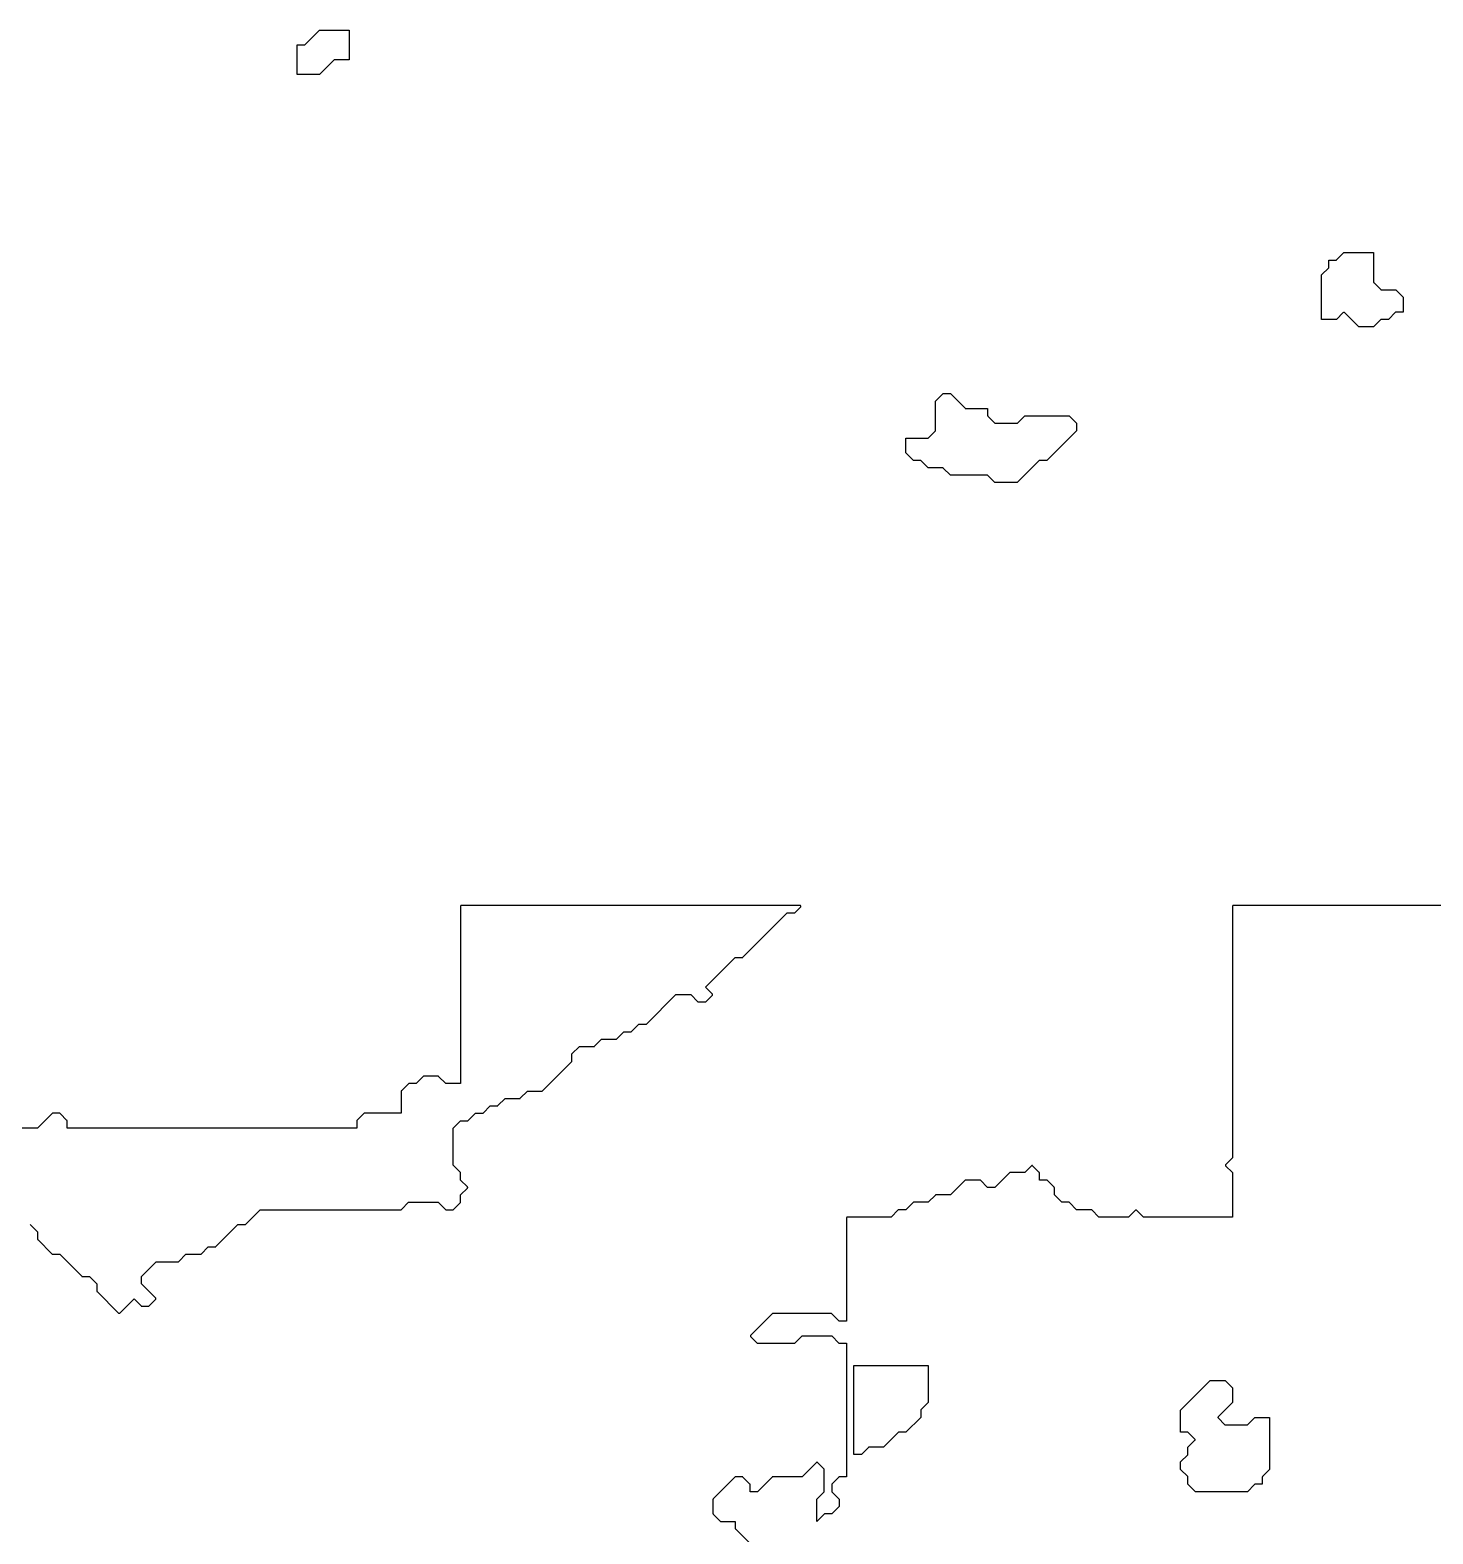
# Model space of a CAD drawing. Header units: metres. Extents: x 0 to 799, y 1 to 1100.
# Drawn here: x 421 to 610, y 224.3 to 427 of the extents above; entities that cross this region are included whole.
import ezdxf

# ---------------------------------------------------------------- set-up
doc = ezdxf.new("R2010")
doc.units = ezdxf.units.M
doc.layers.add('forest', color=7, linetype='Continuous')
doc.layers.add('forestfragmentation', color=7, linetype='Continuous')

msp = doc.modelspace()

# ---------------------------------------------------------------- linework, layer by layer
at = {"layer": 'forest', "color": 190}
for points in [[(421, 266), (421, 266), (422, 265), (422, 265), (422, 265), (422, 264.04), (422, 264.03), (422, 264.02), (422, 264.01), (422.01, 264), (422.01, 263.99), (422.02, 263.99), (422.02, 263.98), (422.03, 263.97), (423.97, 262.03), (423.98, 262.02), (423.99, 262.02), (423.99, 262.01), (424, 262.01), (424.01, 262), (424.02, 262), (424.03, 262), (424.04, 262), (425, 262), (425, 262), (425, 262), (427.97, 259.03), (427.98, 259.02), (427.99, 259.02), (427.99, 259.01), (428, 259.01), (428.01, 259), (428.02, 259), (428.03, 259), (428.04, 259), (429, 259), (429, 259), (429, 259), (430, 258), (430, 258), (430, 258), (430, 257.04), (430, 257.03), (430, 257.02), (430, 257.01), (430.01, 257), (430.01, 256.99), (430.02, 256.99), (430.02, 256.98), (430.03, 256.97), (432.93, 254.07), (432.94, 254.06), (432.94, 254.06), (432.95, 254.05), (432.96, 254.05), (432.97, 254.05), (432.98, 254.04), (432.99, 254.04), (433, 254.04), (433.01, 254.04), (433.02, 254.04), (433.03, 254.05), (433.04, 254.05), (433.05, 254.05), (433.06, 254.06), (433.06, 254.06), (433.07, 254.07), (435, 256), (435, 256), (435, 256), (435.97, 255.03), (435.98, 255.02), (435.99, 255.02), (435.99, 255.01), (436, 255.01), (436.01, 255), (436.02, 255), (436.03, 255), (436.04, 255), (436.96, 255), (436.97, 255), (436.98, 255), (436.99, 255), (437, 255.01), (437.01, 255.01), (437.01, 255.02), (437.02, 255.02), (437.03, 255.03), (437.93, 255.93), (437.94, 255.94), (437.94, 255.94), (437.95, 255.95), (437.95, 255.96), (437.95, 255.97), (437.96, 255.98), (437.96, 255.99), (437.96, 256), (437.96, 256.01), (437.96, 256.02), (437.95, 256.03), (437.95, 256.04), (437.95, 256.05), (437.94, 256.06), (437.94, 256.06), (437.93, 256.07), (436, 258), (436, 258), (436, 258), (436, 259), (436, 259), (436, 259), (438, 261), (438, 261), (438, 261), (440.96, 261), (440.97, 261), (440.98, 261), (440.99, 261), (441, 261.01), (441.01, 261.01), (441.01, 261.02), (441.02, 261.02), (441.03, 261.03), (442, 262), (442, 262), (442, 262), (443.96, 262), (443.97, 262), (443.98, 262), (443.99, 262), (444, 262.01), (444.01, 262.01), (444.01, 262.02), (444.02, 262.02), (444.03, 262.03), (445, 263), (445, 263), (445, 263), (445.96, 263), (445.97, 263), (445.98, 263), (445.99, 263), (446, 263.01), (446.01, 263.01), (446.01, 263.02), (446.02, 263.02), (446.03, 263.03), (449, 266), (449, 266), (449, 266), (449.96, 266), (449.97, 266), (449.98, 266), (449.99, 266), (450, 266.01), (450.01, 266.01), (450.01, 266.02), (450.02, 266.02), (450.03, 266.03), (452, 268), (452, 268), (452, 268), (470.96, 268), (470.97, 268), (470.98, 268), (470.99, 268), (471, 268.01), (471.01, 268.01), (471.01, 268.02), (471.02, 268.02), (471.03, 268.03), (472, 269), (472, 269), (472, 269), (476, 269), (476, 269), (476, 269), (476.97, 268.03), (476.98, 268.02), (476.99, 268.02), (476.99, 268.01), (477, 268.01), (477.01, 268), (477.02, 268), (477.03, 268), (477.04, 268), (477.96, 268), (477.97, 268), (477.98, 268), (477.99, 268), (478, 268.01), (478.01, 268.01), (478.01, 268.02), (478.02, 268.02), (478.03, 268.03), (478.97, 268.97), (478.98, 268.98), (478.98, 268.99), (478.99, 268.99), (478.99, 269), (479, 269.01), (479, 269.02), (479, 269.03), (479, 269.04), (479, 270), (479, 270), (479, 270), (479.93, 270.93), (479.94, 270.94), (479.94, 270.94), (479.95, 270.95), (479.95, 270.96), (479.95, 270.97), (479.96, 270.98), (479.96, 270.99), (479.96, 271), (479.96, 271.01), (479.96, 271.02), (479.95, 271.03), (479.95, 271.04), (479.95, 271.05), (479.94, 271.06), (479.94, 271.06), (479.93, 271.07), (479, 272), (479, 272), (479, 272), (479, 272.96), (479, 272.97), (479, 272.98), (479, 272.99), (478.99, 273), (478.99, 273.01), (478.98, 273.01), (478.98, 273.02), (478.97, 273.03), (478, 274), (478, 274), (478, 274), (478, 279), (478, 279), (478, 279), (479, 280), (479, 280), (479, 280), (479.96, 280), (479.97, 280), (479.98, 280), (479.99, 280), (480, 280.01), (480.01, 280.01), (480.01, 280.02), (480.02, 280.02), (480.03, 280.03), (481, 281), (481, 281), (481, 281), (481.96, 281), (481.97, 281), (481.98, 281), (481.99, 281), (482, 281.01), (482.01, 281.01), (482.01, 281.02), (482.02, 281.02), (482.03, 281.03), (483, 282), (483, 282), (483, 282), (483.96, 282), (483.97, 282), (483.98, 282), (483.99, 282), (484, 282.01), (484.01, 282.01), (484.01, 282.02), (484.02, 282.02), (484.03, 282.03), (485, 283), (485, 283), (485, 283), (486.96, 283), (486.97, 283), (486.98, 283), (486.99, 283), (487, 283.01), (487.01, 283.01), (487.01, 283.02), (487.02, 283.02), (487.03, 283.03), (488, 284), (488, 284), (488, 284), (489.96, 284), (489.97, 284), (489.98, 284), (489.99, 284), (490, 284.01), (490.01, 284.01), (490.01, 284.02), (490.02, 284.02), (490.03, 284.03), (493.97, 287.97), (493.98, 287.98), (493.98, 287.99), (493.99, 287.99), (493.99, 288), (494, 288.01), (494, 288.02), (494, 288.03), (494, 288.04), (494, 289), (494, 289), (494, 289), (495, 290), (495, 290), (495, 290), (496.96, 290), (496.97, 290), (496.98, 290), (496.99, 290), (497, 290.01), (497.01, 290.01), (497.01, 290.02), (497.02, 290.02), (497.03, 290.03), (498, 291), (498, 291), (498, 291), (499.96, 291), (499.97, 291), (499.98, 291), (499.99, 291), (500, 291.01), (500.01, 291.01), (500.01, 291.02), (500.02, 291.02), (500.03, 291.03), (501, 292), (501, 292), (501, 292), (501.96, 292), (501.97, 292), (501.98, 292), (501.99, 292), (502, 292.01), (502.01, 292.01), (502.01, 292.02), (502.02, 292.02), (502.03, 292.03), (503, 293), (503, 293), (503, 293), (503.96, 293), (503.97, 293), (503.98, 293), (503.99, 293), (504, 293.01), (504.01, 293.01), (504.01, 293.02), (504.02, 293.02), (504.03, 293.03), (508, 297), (508, 297), (508, 297), (510, 297), (510, 297), (510, 297), (510.97, 296.03), (510.98, 296.02), (510.99, 296.02), (510.99, 296.01), (511, 296.01), (511.01, 296), (511.02, 296), (511.03, 296), (511.04, 296), (511.96, 296), (511.97, 296), (511.98, 296), (511.99, 296), (512, 296.01), (512.01, 296.01), (512.01, 296.02), (512.02, 296.02), (512.03, 296.03), (512.93, 296.93), (512.94, 296.94), (512.94, 296.94), (512.95, 296.95), (512.95, 296.96), (512.95, 296.97), (512.96, 296.98), (512.96, 296.99), (512.96, 297), (512.96, 297.01), (512.96, 297.02), (512.95, 297.03), (512.95, 297.04), (512.95, 297.05), (512.94, 297.06), (512.94, 297.06), (512.93, 297.07), (512, 298), (512, 298), (512, 298), (516, 302), (516, 302), (516, 302), (516.96, 302), (516.97, 302), (516.98, 302), (516.99, 302), (517, 302.01), (517.01, 302.01), (517.01, 302.02), (517.02, 302.02), (517.03, 302.03), (523, 308), (523, 308), (523, 308), (523.96, 308), (523.97, 308), (523.98, 308), (523.99, 308), (524, 308.01), (524.01, 308.01), (524.01, 308.02), (524.02, 308.02), (524.03, 308.03), (524.83, 308.83), (524.84, 308.84), (524.84, 308.84), (524.85, 308.85), (524.85, 308.86), (524.85, 308.87), (524.86, 308.88), (524.86, 308.89), (524.86, 308.9), (524.86, 308.91), (524.86, 308.92), (524.85, 308.93), (524.85, 308.94), (524.85, 308.95), (524.84, 308.96), (524.84, 308.96), (524.83, 308.97), (524.82, 308.98), (524.81, 308.98), (524.81, 308.99), (524.8, 308.99), (524.79, 309), (524.78, 309), (524.77, 309), (524.76, 309), (479.1, 309), (479.09, 309), (479.08, 309), (479.07, 309), (479.06, 308.99), (479.05, 308.99), (479.04, 308.98), (479.04, 308.98), (479.03, 308.97), (479.02, 308.96), (479.02, 308.96), (479.01, 308.95), (479.01, 308.94), (479, 308.93), (479, 308.92), (479, 308.91), (479, 308.9), (479, 285), (479, 285), (479, 285), (477, 285), (477, 285), (477, 285), (476.03, 285.97), (476.02, 285.98), (476.01, 285.98), (476.01, 285.99), (476, 285.99), (475.99, 286), (475.98, 286), (475.97, 286), (475.96, 286), (474.04, 286), (474.03, 286), (474.02, 286), (474.01, 286), (474, 285.99), (473.99, 285.99), (473.99, 285.98), (473.98, 285.98), (473.97, 285.97), (473, 285), (473, 285), (473, 285), (472.04, 285), (472.03, 285), (472.02, 285), (472.01, 285), (472, 284.99), (471.99, 284.99), (471.99, 284.98), (471.98, 284.98), (471.97, 284.97), (471.03, 284.03), (471.02, 284.02), (471.02, 284.01), (471.01, 284.01), (471.01, 284), (471, 283.99), (471, 283.98), (471, 283.97), (471, 283.96), (471, 281), (471, 281), (471, 281), (466.04, 281), (466.03, 281), (466.02, 281), (466.01, 281), (466, 280.99), (465.99, 280.99), (465.99, 280.98), (465.98, 280.98), (465.97, 280.97), (465.03, 280.03), (465.02, 280.02), (465.02, 280.01), (465.01, 280.01), (465.01, 280), (465, 279.99), (465, 279.98), (465, 279.97), (465, 279.96), (465, 279), (465, 279), (465, 279), (426, 279), (426, 279), (426, 279), (426, 279.96), (426, 279.97), (426, 279.98), (426, 279.99), (425.99, 280), (425.99, 280.01), (425.98, 280.01), (425.98, 280.02), (425.97, 280.03), (425.03, 280.97), (425.02, 280.98), (425.01, 280.98), (425.01, 280.99), (425, 280.99), (424.99, 281), (424.98, 281), (424.97, 281), (424.96, 281), (424.04, 281), (424.03, 281), (424.02, 281), (424.01, 281), (424, 280.99), (423.99, 280.99), (423.99, 280.98), (423.98, 280.98), (423.97, 280.97), (422, 279), (422, 279), (422, 279), (418, 279)], [(621, 309), (583.1, 309), (583.09, 309), (583.08, 309), (583.07, 309), (583.06, 308.99), (583.05, 308.99), (583.04, 308.98), (583.04, 308.98), (583.03, 308.97), (583.02, 308.96), (583.02, 308.96), (583.01, 308.95), (583.01, 308.94), (583, 308.93), (583, 308.92), (583, 308.91), (583, 308.9), (583, 275), (583, 275), (583, 275), (582.07, 274.07), (582.06, 274.06), (582.06, 274.06), (582.05, 274.05), (582.05, 274.04), (582.05, 274.03), (582.04, 274.02), (582.04, 274.01), (582.04, 274), (582.04, 273.99), (582.04, 273.98), (582.05, 273.97), (582.05, 273.96), (582.05, 273.95), (582.06, 273.94), (582.06, 273.94), (582.07, 273.93), (583, 273), (583, 273), (583, 273), (583, 267), (583, 267), (583, 267), (571, 267), (571, 267), (571, 267), (570.07, 267.93), (570.06, 267.94), (570.06, 267.94), (570.05, 267.95), (570.04, 267.95), (570.03, 267.95), (570.02, 267.96), (570.01, 267.96), (570, 267.96), (569.99, 267.96), (569.98, 267.96), (569.97, 267.95), (569.96, 267.95), (569.95, 267.95), (569.94, 267.94), (569.94, 267.94), (569.93, 267.93), (569, 267), (569, 267), (569, 267), (565, 267), (565, 267), (565, 267), (564.03, 267.97), (564.02, 267.98), (564.01, 267.98), (564.01, 267.99), (564, 267.99), (563.99, 268), (563.98, 268), (563.97, 268), (563.96, 268), (562, 268), (562, 268), (562, 268), (561.03, 268.97), (561.02, 268.98), (561.01, 268.98), (561.01, 268.99), (561, 268.99), (560.99, 269), (560.98, 269), (560.97, 269), (560.96, 269), (560, 269), (560, 269), (560, 269), (559, 270), (559, 270), (559, 270), (559, 270.96), (559, 270.97), (559, 270.98), (559, 270.99), (558.99, 271), (558.99, 271.01), (558.98, 271.01), (558.98, 271.02), (558.97, 271.03), (558.03, 271.97), (558.02, 271.98), (558.01, 271.98), (558.01, 271.99), (558, 271.99), (557.99, 272), (557.98, 272), (557.97, 272), (557.96, 272), (557, 272), (557, 272), (557, 272), (557, 272.96), (557, 272.97), (557, 272.98), (557, 272.99), (556.99, 273), (556.99, 273.01), (556.98, 273.01), (556.98, 273.02), (556.97, 273.03), (556.07, 273.93), (556.06, 273.94), (556.06, 273.94), (556.05, 273.95), (556.04, 273.95), (556.03, 273.95), (556.02, 273.96), (556.01, 273.96), (556, 273.96), (555.99, 273.96), (555.98, 273.96), (555.97, 273.95), (555.96, 273.95), (555.95, 273.95), (555.94, 273.94), (555.94, 273.94), (555.93, 273.93), (555, 273), (555, 273), (555, 273), (553.04, 273), (553.03, 273), (553.02, 273), (553.01, 273), (553, 272.99), (552.99, 272.99), (552.99, 272.98), (552.98, 272.98), (552.97, 272.97), (551, 271), (551, 271), (551, 271), (550, 271), (550, 271), (550, 271), (549.03, 271.97), (549.02, 271.98), (549.01, 271.98), (549.01, 271.99), (549, 271.99), (548.99, 272), (548.98, 272), (548.97, 272), (548.96, 272), (547.04, 272), (547.03, 272), (547.02, 272), (547.01, 272), (547, 271.99), (546.99, 271.99), (546.99, 271.98), (546.98, 271.98), (546.97, 271.97), (545, 270), (545, 270), (545, 270), (543.04, 270), (543.03, 270), (543.02, 270), (543.01, 270), (543, 269.99), (542.99, 269.99), (542.99, 269.98), (542.98, 269.98), (542.97, 269.97), (542, 269), (542, 269), (542, 269), (540.04, 269), (540.03, 269), (540.02, 269), (540.01, 269), (540, 268.99), (539.99, 268.99), (539.99, 268.98), (539.98, 268.98), (539.97, 268.97), (539, 268), (539, 268), (539, 268), (538.04, 268), (538.03, 268), (538.02, 268), (538.01, 268), (538, 267.99), (537.99, 267.99), (537.99, 267.98), (537.98, 267.98), (537.97, 267.97), (537, 267), (537, 267), (537, 267), (531.1, 267), (531.09, 267), (531.08, 267), (531.07, 267), (531.06, 266.99), (531.05, 266.99), (531.04, 266.98), (531.04, 266.98), (531.03, 266.97), (531.02, 266.96), (531.02, 266.96), (531.01, 266.95), (531.01, 266.94), (531, 266.93), (531, 266.92), (531, 266.91), (531, 266.9), (531, 253), (531, 253), (531, 253), (530, 253), (530, 253), (530, 253), (529.03, 253.97), (529.02, 253.98), (529.01, 253.98), (529.01, 253.99), (529, 253.99), (528.99, 254), (528.98, 254), (528.97, 254), (528.96, 254), (521.04, 254), (521.03, 254), (521.02, 254), (521.01, 254), (521, 253.99), (520.99, 253.99), (520.99, 253.98), (520.98, 253.98), (520.97, 253.97), (518.07, 251.07), (518.06, 251.06), (518.06, 251.06), (518.05, 251.05), (518.05, 251.04), (518.05, 251.03), (518.04, 251.02), (518.04, 251.01), (518.04, 251), (518.04, 250.99), (518.04, 250.98), (518.05, 250.97), (518.05, 250.96), (518.05, 250.95), (518.06, 250.94), (518.06, 250.94), (518.07, 250.93), (518.97, 250.03), (518.98, 250.02), (518.99, 250.02), (518.99, 250.01), (519, 250.01), (519.01, 250), (519.02, 250), (519.03, 250), (519.04, 250), (523.96, 250), (523.97, 250), (523.98, 250), (523.99, 250), (524, 250.01), (524.01, 250.01), (524.01, 250.02), (524.02, 250.02), (524.03, 250.03), (525, 251), (525, 251), (525, 251), (529, 251), (529, 251), (529, 251), (529.97, 250.03), (529.98, 250.02), (529.99, 250.02), (529.99, 250.01), (530, 250.01), (530.01, 250), (530.02, 250), (530.03, 250), (530.04, 250), (531, 250), (531, 250), (531, 250), (531, 232), (531, 232), (531, 232), (530.04, 232), (530.03, 232), (530.02, 232), (530.01, 232), (530, 231.99), (529.99, 231.99), (529.99, 231.98), (529.98, 231.98), (529.97, 231.97), (529.03, 231.03), (529.02, 231.02), (529.02, 231.01), (529.01, 231.01), (529.01, 231), (529, 230.99), (529, 230.98), (529, 230.97), (529, 230.96), (529, 230.04), (529, 230.03), (529, 230.02), (529, 230.01), (529.01, 230), (529.01, 229.99), (529.02, 229.99), (529.02, 229.98), (529.03, 229.97), (530, 229), (530, 229), (530, 229), (530, 228), (530, 228), (530, 228), (529, 227), (529, 227), (529, 227), (528.04, 227), (528.03, 227), (528.02, 227), (528.01, 227), (528, 226.99), (527.99, 226.99), (527.99, 226.98), (527.98, 226.98), (527.97, 226.97), (527, 226), (527, 226), (527, 226), (527, 229), (527, 229), (527, 229), (527.97, 229.97), (527.98, 229.98), (527.98, 229.99), (527.99, 229.99), (527.99, 230), (528, 230.01), (528, 230.02), (528, 230.03), (528, 230.04), (528, 232.96), (528, 232.97), (528, 232.98), (528, 232.99), (527.99, 233), (527.99, 233.01), (527.98, 233.01), (527.98, 233.02), (527.97, 233.03), (527.07, 233.93), (527.06, 233.94), (527.06, 233.94), (527.05, 233.95), (527.04, 233.95), (527.03, 233.95), (527.02, 233.96), (527.01, 233.96), (527, 233.96), (526.99, 233.96), (526.98, 233.96), (526.97, 233.95), (526.96, 233.95), (526.95, 233.95), (526.94, 233.94), (526.94, 233.94), (526.93, 233.93), (525, 232), (525, 232), (525, 232), (521.04, 232), (521.03, 232), (521.02, 232), (521.01, 232), (521, 231.99), (520.99, 231.99), (520.99, 231.98), (520.98, 231.98), (520.97, 231.97), (519, 230), (519, 230), (519, 230), (518, 230), (518, 230), (518, 230), (518, 230.96), (518, 230.97), (518, 230.98), (518, 230.99), (517.99, 231), (517.99, 231.01), (517.98, 231.01), (517.98, 231.02), (517.97, 231.03), (517.03, 231.97), (517.02, 231.98), (517.01, 231.98), (517.01, 231.99), (517, 231.99), (516.99, 232), (516.98, 232), (516.97, 232), (516.96, 232), (516.04, 232), (516.03, 232), (516.02, 232), (516.01, 232), (516, 231.99), (515.99, 231.99), (515.99, 231.98), (515.98, 231.98), (515.97, 231.97), (513.03, 229.03), (513.02, 229.02), (513.02, 229.01), (513.01, 229.01), (513.01, 229), (513, 228.99), (513, 228.98), (513, 228.97), (513, 228.96), (513, 227.04), (513, 227.03), (513, 227.02), (513, 227.01), (513.01, 227), (513.01, 226.99), (513.02, 226.99), (513.02, 226.98), (513.03, 226.97), (513.97, 226.03), (513.98, 226.02), (513.99, 226.02), (513.99, 226.01), (514, 226.01), (514.01, 226), (514.02, 226), (514.03, 226), (514.04, 226), (516, 226), (516, 226), (516, 226), (516, 225.04), (516, 225.03), (516, 225.02), (516, 225.01), (516.01, 225), (516.01, 224.99), (516.02, 224.99), (516.02, 224.98), (516.03, 224.97), (518, 223)], [(532, 247), (532, 247), (542, 247), (542, 247), (542, 247), (542, 242), (542, 242), (542, 242), (541.03, 241.03), (541.02, 241.02), (541.02, 241.01), (541.01, 241.01), (541.01, 241), (541, 240.99), (541, 240.98), (541, 240.97), (541, 240.96), (541, 240), (541, 240), (541, 240), (539, 238), (539, 238), (539, 238), (538.04, 238), (538.03, 238), (538.02, 238), (538.01, 238), (538, 237.99), (537.99, 237.99), (537.99, 237.98), (537.98, 237.98), (537.97, 237.97), (536, 236), (536, 236), (536, 236), (534.04, 236), (534.03, 236), (534.02, 236), (534.01, 236), (534, 235.99), (533.99, 235.99), (533.99, 235.98), (533.98, 235.98), (533.97, 235.97), (533, 235), (533, 235), (533, 235), (532, 235), (532, 235), (532, 235), (532, 247), (532, 247)], [(576, 238), (576, 238), (576, 241), (576, 241), (576, 241), (580, 245), (580, 245), (580, 245), (582, 245), (582, 245), (582, 245), (583, 244), (583, 244), (583, 244), (583, 242), (583, 242), (583, 242), (581.07, 240.07), (581.06, 240.06), (581.06, 240.06), (581.05, 240.05), (581.05, 240.04), (581.05, 240.03), (581.04, 240.02), (581.04, 240.01), (581.04, 240), (581.04, 239.99), (581.04, 239.98), (581.05, 239.97), (581.05, 239.96), (581.05, 239.95), (581.06, 239.94), (581.06, 239.94), (581.07, 239.93), (581.97, 239.03), (581.98, 239.02), (581.99, 239.02), (581.99, 239.01), (582, 239.01), (582.01, 239), (582.02, 239), (582.03, 239), (582.04, 239), (584.96, 239), (584.97, 239), (584.98, 239), (584.99, 239), (585, 239.01), (585.01, 239.01), (585.01, 239.02), (585.02, 239.02), (585.03, 239.03), (586, 240), (586, 240), (586, 240), (588, 240), (588, 240), (588, 240), (588, 233), (588, 233), (588, 233), (587.03, 232.03), (587.02, 232.02), (587.02, 232.01), (587.01, 232.01), (587.01, 232), (587, 231.99), (587, 231.98), (587, 231.97), (587, 231.96), (587, 231), (587, 231), (587, 231), (586.04, 231), (586.03, 231), (586.02, 231), (586.01, 231), (586, 230.99), (585.99, 230.99), (585.99, 230.98), (585.98, 230.98), (585.97, 230.97), (585, 230), (585, 230), (585, 230), (578, 230), (578, 230), (578, 230), (577, 231), (577, 231), (577, 231), (577, 231.96), (577, 231.97), (577, 231.98), (577, 231.99), (576.99, 232), (576.99, 232.01), (576.98, 232.01), (576.98, 232.02), (576.97, 232.03), (576, 233), (576, 233), (576, 233), (576, 234), (576, 234), (576, 234), (576.97, 234.97), (576.98, 234.98), (576.98, 234.99), (576.99, 234.99), (576.99, 235), (577, 235.01), (577, 235.02), (577, 235.03), (577, 235.04), (577, 236), (577, 236), (577, 236), (577.93, 236.93), (577.94, 236.94), (577.94, 236.94), (577.95, 236.95), (577.95, 236.96), (577.95, 236.97), (577.96, 236.98), (577.96, 236.99), (577.96, 237), (577.96, 237.01), (577.96, 237.02), (577.95, 237.03), (577.95, 237.04), (577.95, 237.05), (577.94, 237.06), (577.94, 237.06), (577.93, 237.07), (577.03, 237.97), (577.02, 237.98), (577.01, 237.98), (577.01, 237.99), (577, 237.99), (576.99, 238), (576.98, 238), (576.97, 238), (576.96, 238), (576, 238), (576, 238)]]:
    msp.add_lwpolyline(points, dxfattribs=at)
at = {"layer": 'forestfragmentation', "color": 141}
for points in [[(457, 421), (457, 421), (457, 425), (457, 425), (457, 425), (457.96, 425), (457.97, 425), (457.98, 425), (457.99, 425), (458, 425.01), (458.01, 425.01), (458.01, 425.02), (458.02, 425.02), (458.03, 425.03), (460, 427), (460, 427), (460, 427), (464, 427), (464, 427), (464, 427), (464, 423), (464, 423), (464, 423), (462.04, 423), (462.03, 423), (462.02, 423), (462.01, 423), (462, 422.99), (461.99, 422.99), (461.99, 422.98), (461.98, 422.98), (461.97, 422.97), (460, 421), (460, 421), (460, 421), (457, 421), (457, 421)], [(595, 388), (595, 388), (595, 394), (595, 394), (595, 394), (595.97, 394.97), (595.98, 394.98), (595.98, 394.99), (595.99, 394.99), (595.99, 395), (596, 395.01), (596, 395.02), (596, 395.03), (596, 395.04), (596, 396), (596, 396), (596, 396), (596.96, 396), (596.97, 396), (596.98, 396), (596.99, 396), (597, 396.01), (597.01, 396.01), (597.01, 396.02), (597.02, 396.02), (597.03, 396.03), (598, 397), (598, 397), (598, 397), (602, 397), (602, 397), (602, 397), (602, 393.04), (602, 393.03), (602, 393.02), (602, 393.01), (602.01, 393), (602.01, 392.99), (602.02, 392.99), (602.02, 392.98), (602.03, 392.97), (602.97, 392.03), (602.98, 392.02), (602.99, 392.02), (602.99, 392.01), (603, 392.01), (603.01, 392), (603.02, 392), (603.03, 392), (603.04, 392), (605, 392), (605, 392), (605, 392), (606, 391), (606, 391), (606, 391), (606, 389), (606, 389), (606, 389), (605.04, 389), (605.03, 389), (605.02, 389), (605.01, 389), (605, 388.99), (604.99, 388.99), (604.99, 388.98), (604.98, 388.98), (604.97, 388.97), (604, 388), (604, 388), (604, 388), (603.04, 388), (603.03, 388), (603.02, 388), (603.01, 388), (603, 387.99), (602.99, 387.99), (602.99, 387.98), (602.98, 387.98), (602.97, 387.97), (602, 387), (602, 387), (602, 387), (600, 387), (600, 387), (600, 387), (598.07, 388.93), (598.06, 388.94), (598.06, 388.94), (598.05, 388.95), (598.04, 388.95), (598.03, 388.95), (598.02, 388.96), (598.01, 388.96), (598, 388.96), (597.99, 388.96), (597.98, 388.96), (597.97, 388.95), (597.96, 388.95), (597.95, 388.95), (597.94, 388.94), (597.94, 388.94), (597.93, 388.93), (597, 388), (597, 388), (597, 388), (595, 388), (595, 388)], [(539, 372), (539, 372), (541.96, 372), (541.97, 372), (541.98, 372), (541.99, 372), (542, 372.01), (542.01, 372.01), (542.01, 372.02), (542.02, 372.02), (542.03, 372.03), (542.97, 372.97), (542.98, 372.98), (542.98, 372.99), (542.99, 372.99), (542.99, 373), (543, 373.01), (543, 373.02), (543, 373.03), (543, 373.04), (543, 377), (543, 377), (543, 377), (544, 378), (544, 378), (544, 378), (545, 378), (545, 378), (545, 378), (546.97, 376.03), (546.98, 376.02), (546.99, 376.02), (546.99, 376.01), (547, 376.01), (547.01, 376), (547.02, 376), (547.03, 376), (547.04, 376), (550, 376), (550, 376), (550, 376), (550, 375.04), (550, 375.03), (550, 375.02), (550, 375.01), (550.01, 375), (550.01, 374.99), (550.02, 374.99), (550.02, 374.98), (550.03, 374.97), (550.97, 374.03), (550.98, 374.02), (550.99, 374.02), (550.99, 374.01), (551, 374.01), (551.01, 374), (551.02, 374), (551.03, 374), (551.04, 374), (553.96, 374), (553.97, 374), (553.98, 374), (553.99, 374), (554, 374.01), (554.01, 374.01), (554.01, 374.02), (554.02, 374.02), (554.03, 374.03), (555, 375), (555, 375), (555, 375), (561, 375), (561, 375), (561, 375), (562, 374), (562, 374), (562, 374), (562, 373), (562, 373), (562, 373), (558, 369), (558, 369), (558, 369), (557.04, 369), (557.03, 369), (557.02, 369), (557.01, 369), (557, 368.99), (556.99, 368.99), (556.99, 368.98), (556.98, 368.98), (556.97, 368.97), (554, 366), (554, 366), (554, 366), (551, 366), (551, 366), (551, 366), (550.03, 366.97), (550.02, 366.98), (550.01, 366.98), (550.01, 366.99), (550, 366.99), (549.99, 367), (549.98, 367), (549.97, 367), (549.96, 367), (545, 367), (545, 367), (545, 367), (544.03, 367.97), (544.02, 367.98), (544.01, 367.98), (544.01, 367.99), (544, 367.99), (543.99, 368), (543.98, 368), (543.97, 368), (543.96, 368), (542, 368), (542, 368), (542, 368), (541.03, 368.97), (541.02, 368.98), (541.01, 368.98), (541.01, 368.99), (541, 368.99), (540.99, 369), (540.98, 369), (540.97, 369), (540.96, 369), (540, 369), (540, 369), (540, 369), (539, 370), (539, 370), (539, 370), (539, 372), (539, 372)]]:
    msp.add_lwpolyline(points, dxfattribs=at)

doc.saveas('drawing.dxf')
